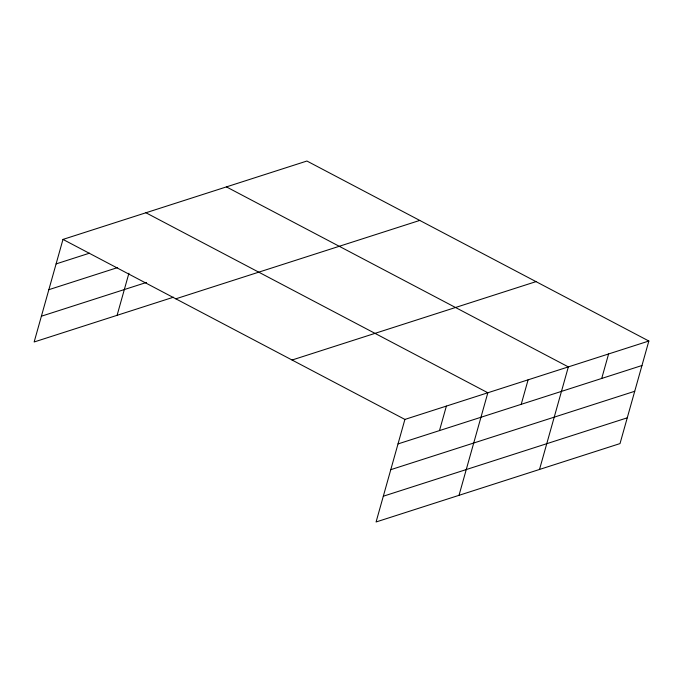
<?xml version="1.0" encoding="UTF-8"?>
<svg xmlns="http://www.w3.org/2000/svg" width="683" height="683" viewBox="0 0 683 683"><rect width="100%" height="100%" fill="white"/><g stroke="black" fill="none" stroke-linecap="round" stroke-linejoin="round"><path stroke-width="1.02" d="M648.85 341.022L404.899 419.422L376.077 521.974L620.019 443.583L648.85 341.022L306.923 161.026L62.981 239.417L34.15 341.978L173.448 297.207M117.092 315.324L128.925 273.226M439.485 430.589L446.375 406.095M459.019 495.32L487.841 392.768L145.923 212.763M521.214 404.327L528.096 379.833M539.519 469.452L568.35 366.899L226.423 186.894M601.714 378.459L608.596 353.956M56.091 263.911L89.473 253.188M48.852 289.677L117.63 267.574M41.39 316.212L146.469 282.446M175.813 298.821L419.763 220.421M292.068 360.018L536.018 281.627M398.018 443.916L641.969 365.516M390.778 469.673L634.72 391.282M383.317 496.217L627.267 417.825M62.981 239.417L404.899 419.422"/></g></svg>
